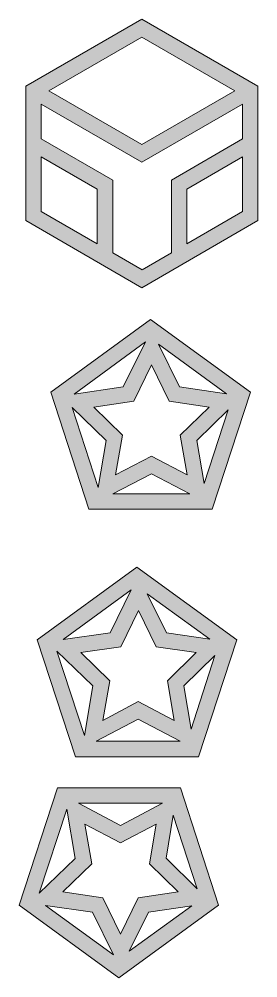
# Model space of a CAD drawing. Header units: millimetres. Extents: x -141 to 330, y -120 to 328.
# Drawn here: x -134.8 to -110.5, y 115.9 to 213.1 of the extents above; entities that cross this region are included whole.
import ezdxf

# ---------------------------------------------------------------- set-up
doc = ezdxf.new("R2010")
doc.units = ezdxf.units.MM
doc.header["$MEASUREMENT"] = 0
doc.layers.add('Layer 1', color=7, linetype='Continuous', lineweight=0)

msp = doc.modelspace()

# ---------------------------------------------------------------- hatches: boundary and pattern name
at = {"layer": 'Layer 1', "true_color": 0x231f20, "transparency": 33554687}
h = msp.add_hatch(color=250, dxfattribs=at)
h.dxf.hatch_style = 2
edge = h.paths.add_edge_path()
edge.add_spline(control_points=[(-117.757, 190.288), (-117.757, 190.288), (-117.757, 195.827), (-117.757, 195.827), (-117.757, 195.827), (-112.077, 199.108), (-112.077, 199.108), (-112.077, 199.108), (-112.077, 193.569), (-112.077, 193.569), (-112.077, 193.569), (-117.757, 190.288), (-117.757, 190.288)], knot_values=[0, 0, 0, 0, 1, 1, 1, 2, 2, 2, 3, 3, 3, 4, 4, 4, 4], degree=3, periodic=0)
edge = h.paths.add_edge_path()
edge.add_spline(control_points=[(-125.271, 189.371), (-125.271, 189.371), (-125.271, 196.744), (-125.271, 196.744), (-125.271, 196.744), (-132.539, 200.942), (-132.539, 200.942), (-132.539, 200.942), (-132.539, 204.47), (-132.539, 204.47), (-132.539, 204.47), (-122.308, 198.579), (-122.308, 198.579), (-122.308, 198.579), (-112.077, 204.47), (-112.077, 204.47), (-112.077, 204.47), (-112.077, 200.942), (-112.077, 200.942), (-112.077, 200.942), (-119.309, 196.744), (-119.309, 196.744), (-119.309, 196.744), (-119.309, 189.371), (-119.309, 189.371), (-119.309, 189.371), (-122.273, 187.642), (-122.273, 187.642), (-122.273, 187.642), (-125.271, 189.371), (-125.271, 189.371)], knot_values=[0, 0, 0, 0, 1, 1, 1, 2, 2, 2, 3, 3, 3, 4, 4, 4, 5, 5, 5, 6, 6, 6, 7, 7, 7, 8, 8, 8, 9, 9, 9, 10, 10, 10, 10], degree=3, periodic=0)
edge = h.paths.add_edge_path()
edge.add_spline(control_points=[(-132.539, 199.108), (-132.539, 199.108), (-126.859, 195.827), (-126.859, 195.827), (-126.859, 195.827), (-126.859, 190.288), (-126.859, 190.288), (-126.859, 190.288), (-132.539, 193.569), (-132.539, 193.569), (-132.539, 193.569), (-132.539, 199.108), (-132.539, 199.108)], knot_values=[0, 0, 0, 0, 1, 1, 1, 2, 2, 2, 3, 3, 3, 4, 4, 4, 4], degree=3, periodic=0)
edge = h.paths.add_edge_path()
edge.add_spline(control_points=[(-112.854, 205.811), (-112.854, 205.811), (-122.308, 200.378), (-122.308, 200.378), (-122.308, 200.378), (-131.762, 205.811), (-131.762, 205.811), (-131.762, 205.811), (-122.308, 211.243), (-122.308, 211.243), (-122.308, 211.243), (-112.854, 205.811), (-112.854, 205.811)], knot_values=[0, 0, 0, 0, 1, 1, 1, 2, 2, 2, 3, 3, 3, 4, 4, 4, 4], degree=3, periodic=0)
edge = h.paths.add_edge_path()
edge.add_spline(control_points=[(-122.308, 213.078), (-122.308, 213.078), (-134.091, 206.269), (-134.091, 206.269), (-134.091, 206.269), (-134.091, 192.652), (-134.091, 192.652), (-134.091, 192.652), (-122.308, 185.843), (-122.308, 185.843), (-122.308, 185.843), (-110.525, 192.652), (-110.525, 192.652), (-110.525, 192.652), (-110.525, 206.269), (-110.525, 206.269), (-110.525, 206.269), (-122.308, 213.078), (-122.308, 213.078)], knot_values=[0, 0, 0, 0, 1, 1, 1, 2, 2, 2, 3, 3, 3, 4, 4, 4, 5, 5, 5, 6, 6, 6, 6], degree=3, periodic=0)
h = msp.add_hatch(color=250, dxfattribs=at)
h.dxf.hatch_style = 2
edge = h.paths.add_edge_path()
edge.add_spline(control_points=[(-115.976, 165.982), (-115.976, 165.982), (-116.717, 170.356), (-116.717, 170.356), (-116.717, 170.356), (-113.542, 173.461), (-113.542, 173.461), (-113.542, 173.461), (-115.976, 165.982), (-115.976, 165.982)], knot_values=[0, 0, 0, 0, 1, 1, 1, 2, 2, 2, 3, 3, 3, 3], degree=3, periodic=0)
edge = h.paths.add_edge_path()
edge.add_spline(control_points=[(-129.381, 173.708), (-129.381, 173.708), (-125.924, 170.356), (-125.924, 170.356), (-125.924, 170.356), (-126.735, 165.594), (-126.735, 165.594), (-126.735, 165.594), (-129.381, 173.708), (-129.381, 173.708)], knot_values=[0, 0, 0, 0, 1, 1, 1, 2, 2, 2, 3, 3, 3, 3], degree=3, periodic=0)
edge = h.paths.add_edge_path()
edge.add_spline(control_points=[(-118.48, 175.789), (-118.48, 175.789), (-120.632, 180.128), (-120.632, 180.128), (-120.632, 180.128), (-113.718, 175.084), (-113.718, 175.084), (-113.718, 175.084), (-118.48, 175.789), (-118.48, 175.789)], knot_values=[0, 0, 0, 0, 1, 1, 1, 2, 2, 2, 3, 3, 3, 3], degree=3, periodic=0)
edge = h.paths.add_edge_path()
edge.add_spline(control_points=[(-129.205, 175.048), (-129.205, 175.048), (-121.938, 180.34), (-121.938, 180.34), (-121.938, 180.34), (-124.195, 175.789), (-124.195, 175.789), (-124.195, 175.789), (-129.205, 175.048), (-129.205, 175.048)], knot_values=[0, 0, 0, 0, 1, 1, 1, 2, 2, 2, 3, 3, 3, 3], degree=3, periodic=0)
edge = h.paths.add_edge_path()
edge.add_spline(control_points=[(-117.422, 164.924), (-117.422, 164.924), (-125.254, 164.924), (-125.254, 164.924), (-125.254, 164.924), (-121.338, 166.97), (-121.338, 166.97), (-121.338, 166.97), (-117.422, 164.924), (-117.422, 164.924)], knot_values=[0, 0, 0, 0, 1, 1, 1, 2, 2, 2, 3, 3, 3, 3], degree=3, periodic=0)
edge = h.paths.add_edge_path()
edge.add_spline(control_points=[(-117.704, 166.864), (-117.704, 166.864), (-121.338, 168.769), (-121.338, 168.769), (-121.338, 168.769), (-124.972, 166.864), (-124.972, 166.864), (-124.972, 166.864), (-124.266, 170.886), (-124.266, 170.886), (-124.266, 170.886), (-127.194, 173.743), (-127.194, 173.743), (-127.194, 173.743), (-123.137, 174.343), (-123.137, 174.343), (-123.137, 174.343), (-121.338, 178.012), (-121.338, 178.012), (-121.338, 178.012), (-119.539, 174.343), (-119.539, 174.343), (-119.539, 174.343), (-115.482, 173.743), (-115.482, 173.743), (-115.482, 173.743), (-118.41, 170.886), (-118.41, 170.886), (-118.41, 170.886), (-117.704, 166.864), (-117.704, 166.864)], knot_values=[0, 0, 0, 0, 1, 1, 1, 2, 2, 2, 3, 3, 3, 4, 4, 4, 5, 5, 5, 6, 6, 6, 7, 7, 7, 8, 8, 8, 9, 9, 9, 10, 10, 10, 10], degree=3, periodic=0)
edge = h.paths.add_edge_path()
edge.add_spline(control_points=[(-121.444, 182.633), (-121.444, 182.633), (-131.568, 175.26), (-131.568, 175.26), (-131.568, 175.26), (-127.688, 163.371), (-127.688, 163.371), (-127.688, 163.371), (-115.164, 163.371), (-115.164, 163.371), (-115.164, 163.371), (-111.284, 175.26), (-111.284, 175.26), (-111.284, 175.26), (-121.444, 182.633), (-121.444, 182.633)], knot_values=[0, 0, 0, 0, 1, 1, 1, 2, 2, 2, 3, 3, 3, 4, 4, 4, 5, 5, 5, 5], degree=3, periodic=0)
h = msp.add_hatch(color=250, dxfattribs=at)
h.dxf.hatch_style = 2
edge = h.paths.add_edge_path()
edge.add_spline(control_points=[(-117.316, 141.076), (-117.316, 141.076), (-118.057, 145.45), (-118.057, 145.45), (-118.057, 145.45), (-114.882, 148.555), (-114.882, 148.555), (-114.882, 148.555), (-117.316, 141.076), (-117.316, 141.076)], knot_values=[0, 0, 0, 0, 1, 1, 1, 2, 2, 2, 3, 3, 3, 3], degree=3, periodic=0)
edge = h.paths.add_edge_path()
edge.add_spline(control_points=[(-130.933, 148.978), (-130.933, 148.978), (-127.3, 145.45), (-127.3, 145.45), (-127.3, 145.45), (-128.147, 140.441), (-128.147, 140.441), (-128.147, 140.441), (-130.933, 148.978), (-130.933, 148.978)], knot_values=[0, 0, 0, 0, 1, 1, 1, 2, 2, 2, 3, 3, 3, 3], degree=3, periodic=0)
edge = h.paths.add_edge_path()
edge.add_spline(control_points=[(-119.821, 150.848), (-119.821, 150.848), (-121.761, 154.799), (-121.761, 154.799), (-121.761, 154.799), (-115.411, 150.213), (-115.411, 150.213), (-115.411, 150.213), (-119.821, 150.848), (-119.821, 150.848)], knot_values=[0, 0, 0, 0, 1, 1, 1, 2, 2, 2, 3, 3, 3, 3], degree=3, periodic=0)
edge = h.paths.add_edge_path()
edge.add_spline(control_points=[(-130.298, 150.177), (-130.298, 150.177), (-123.384, 155.187), (-123.384, 155.187), (-123.384, 155.187), (-125.536, 150.848), (-125.536, 150.848), (-125.536, 150.848), (-130.298, 150.177), (-130.298, 150.177)], knot_values=[0, 0, 0, 0, 1, 1, 1, 2, 2, 2, 3, 3, 3, 3], degree=3, periodic=0)
edge = h.paths.add_edge_path()
edge.add_spline(control_points=[(-118.41, 139.841), (-118.41, 139.841), (-126.947, 139.841), (-126.947, 139.841), (-126.947, 139.841), (-122.678, 142.099), (-122.678, 142.099), (-122.678, 142.099), (-118.41, 139.841), (-118.41, 139.841)], knot_values=[0, 0, 0, 0, 1, 1, 1, 2, 2, 2, 3, 3, 3, 3], degree=3, periodic=0)
edge = h.paths.add_edge_path()
edge.add_spline(control_points=[(-119.045, 141.958), (-119.045, 141.958), (-122.678, 143.863), (-122.678, 143.863), (-122.678, 143.863), (-126.277, 141.958), (-126.277, 141.958), (-126.277, 141.958), (-125.571, 145.979), (-125.571, 145.979), (-125.571, 145.979), (-128.499, 148.837), (-128.499, 148.837), (-128.499, 148.837), (-124.442, 149.437), (-124.442, 149.437), (-124.442, 149.437), (-122.643, 153.106), (-122.643, 153.106), (-122.643, 153.106), (-120.844, 149.437), (-120.844, 149.437), (-120.844, 149.437), (-116.787, 148.837), (-116.787, 148.837), (-116.787, 148.837), (-119.715, 145.979), (-119.715, 145.979), (-119.715, 145.979), (-119.045, 141.958), (-119.045, 141.958)], knot_values=[0, 0, 0, 0, 1, 1, 1, 2, 2, 2, 3, 3, 3, 4, 4, 4, 5, 5, 5, 6, 6, 6, 7, 7, 7, 8, 8, 8, 9, 9, 9, 10, 10, 10, 10], degree=3, periodic=0)
edge = h.paths.add_edge_path()
edge.add_spline(control_points=[(-122.82, 157.515), (-122.82, 157.515), (-132.944, 150.142), (-132.944, 150.142), (-132.944, 150.142), (-129.064, 138.254), (-129.064, 138.254), (-129.064, 138.254), (-116.54, 138.254), (-116.54, 138.254), (-116.54, 138.254), (-112.66, 150.142), (-112.66, 150.142), (-112.66, 150.142), (-122.82, 157.515), (-122.82, 157.515)], knot_values=[0, 0, 0, 0, 1, 1, 1, 2, 2, 2, 3, 3, 3, 4, 4, 4, 5, 5, 5, 5], degree=3, periodic=0)
h = msp.add_hatch(color=250, dxfattribs=at)
h.dxf.hatch_style = 2
edge = h.paths.add_edge_path()
edge.add_spline(control_points=[(-129.946, 132.962), (-129.946, 132.962), (-129.099, 127.953), (-129.099, 127.953), (-129.099, 127.953), (-132.733, 124.425), (-132.733, 124.425), (-132.733, 124.425), (-129.946, 132.962), (-129.946, 132.962)], knot_values=[0, 0, 0, 0, 1, 1, 1, 2, 2, 2, 3, 3, 3, 3], degree=3, periodic=0)
edge = h.paths.add_edge_path()
edge.add_spline(control_points=[(-116.681, 124.883), (-116.681, 124.883), (-119.856, 127.988), (-119.856, 127.988), (-119.856, 127.988), (-119.115, 132.362), (-119.115, 132.362), (-119.115, 132.362), (-116.681, 124.883), (-116.681, 124.883)], knot_values=[0, 0, 0, 0, 1, 1, 1, 2, 2, 2, 3, 3, 3, 3], degree=3, periodic=0)
edge = h.paths.add_edge_path()
edge.add_spline(control_points=[(-121.62, 122.52), (-121.62, 122.52), (-117.246, 123.155), (-117.246, 123.155), (-117.246, 123.155), (-123.596, 118.569), (-123.596, 118.569), (-123.596, 118.569), (-121.62, 122.52), (-121.62, 122.52)], knot_values=[0, 0, 0, 0, 1, 1, 1, 2, 2, 2, 3, 3, 3, 3], degree=3, periodic=0)
edge = h.paths.add_edge_path()
edge.add_spline(control_points=[(-127.335, 122.52), (-127.335, 122.52), (-125.183, 118.181), (-125.183, 118.181), (-125.183, 118.181), (-132.098, 123.19), (-132.098, 123.19), (-132.098, 123.19), (-127.335, 122.52), (-127.335, 122.52)], knot_values=[0, 0, 0, 0, 1, 1, 1, 2, 2, 2, 3, 3, 3, 3], degree=3, periodic=0)
edge = h.paths.add_edge_path()
edge.add_spline(control_points=[(-128.746, 133.562), (-128.746, 133.562), (-120.209, 133.562), (-120.209, 133.562), (-120.209, 133.562), (-124.478, 131.304), (-124.478, 131.304), (-124.478, 131.304), (-128.746, 133.562), (-128.746, 133.562)], knot_values=[0, 0, 0, 0, 1, 1, 1, 2, 2, 2, 3, 3, 3, 3], degree=3, periodic=0)
edge = h.paths.add_edge_path()
edge.add_spline(control_points=[(-128.111, 131.445), (-128.111, 131.445), (-124.478, 129.54), (-124.478, 129.54), (-124.478, 129.54), (-120.844, 131.445), (-120.844, 131.445), (-120.844, 131.445), (-121.55, 127.423), (-121.55, 127.423), (-121.55, 127.423), (-118.622, 124.566), (-118.622, 124.566), (-118.622, 124.566), (-122.678, 123.966), (-122.678, 123.966), (-122.678, 123.966), (-124.478, 120.297), (-124.478, 120.297), (-124.478, 120.297), (-126.277, 123.966), (-126.277, 123.966), (-126.277, 123.966), (-130.334, 124.566), (-130.334, 124.566), (-130.334, 124.566), (-127.406, 127.423), (-127.406, 127.423), (-127.406, 127.423), (-128.111, 131.445), (-128.111, 131.445)], knot_values=[0, 0, 0, 0, 1, 1, 1, 2, 2, 2, 3, 3, 3, 4, 4, 4, 5, 5, 5, 6, 6, 6, 7, 7, 7, 8, 8, 8, 9, 9, 9, 10, 10, 10, 10], degree=3, periodic=0)
edge = h.paths.add_edge_path()
edge.add_spline(control_points=[(-118.375, 135.114), (-118.375, 135.114), (-130.898, 135.114), (-130.898, 135.114), (-130.898, 135.114), (-134.779, 123.225), (-134.779, 123.225), (-134.779, 123.225), (-124.654, 115.852), (-124.654, 115.852), (-124.654, 115.852), (-114.529, 123.225), (-114.529, 123.225), (-114.529, 123.225), (-118.375, 135.114), (-118.375, 135.114)], knot_values=[0, 0, 0, 0, 1, 1, 1, 2, 2, 2, 3, 3, 3, 4, 4, 4, 5, 5, 5, 5], degree=3, periodic=0)

# ---------------------------------------------------------------- linework, layer by layer
at = {"layer": 'Layer 1'}
for points, knots in [([(-122.308, 213.078), (-122.308, 213.078), (-134.091, 206.269), (-134.091, 206.269), (-134.091, 206.269), (-134.091, 192.652), (-134.091, 192.652), (-134.091, 192.652), (-122.308, 185.843), (-122.308, 185.843), (-122.308, 185.843), (-110.525, 192.652), (-110.525, 192.652), (-110.525, 192.652), (-110.525, 206.269), (-110.525, 206.269), (-110.525, 206.269), (-122.308, 213.078), (-122.308, 213.078)], [0, 0, 0, 0, 1, 1, 1, 2, 2, 2, 3, 3, 3, 4, 4, 4, 5, 5, 5, 6, 6, 6, 6]), ([(-112.854, 205.811), (-112.854, 205.811), (-122.308, 200.378), (-122.308, 200.378), (-122.308, 200.378), (-131.762, 205.811), (-131.762, 205.811), (-131.762, 205.811), (-122.308, 211.243), (-122.308, 211.243), (-122.308, 211.243), (-112.854, 205.811), (-112.854, 205.811)], [0, 0, 0, 0, 1, 1, 1, 2, 2, 2, 3, 3, 3, 4, 4, 4, 4]), ([(-125.271, 189.371), (-125.271, 189.371), (-125.271, 196.744), (-125.271, 196.744), (-125.271, 196.744), (-132.539, 200.942), (-132.539, 200.942), (-132.539, 200.942), (-132.539, 204.47), (-132.539, 204.47), (-132.539, 204.47), (-122.308, 198.579), (-122.308, 198.579), (-122.308, 198.579), (-112.077, 204.47), (-112.077, 204.47), (-112.077, 204.47), (-112.077, 200.942), (-112.077, 200.942), (-112.077, 200.942), (-119.309, 196.744), (-119.309, 196.744), (-119.309, 196.744), (-119.309, 189.371), (-119.309, 189.371), (-119.309, 189.371), (-122.273, 187.642), (-122.273, 187.642), (-122.273, 187.642), (-125.271, 189.371), (-125.271, 189.371)], [0, 0, 0, 0, 1, 1, 1, 2, 2, 2, 3, 3, 3, 4, 4, 4, 5, 5, 5, 6, 6, 6, 7, 7, 7, 8, 8, 8, 9, 9, 9, 10, 10, 10, 10]), ([(-132.539, 199.108), (-132.539, 199.108), (-126.859, 195.827), (-126.859, 195.827), (-126.859, 195.827), (-126.859, 190.288), (-126.859, 190.288), (-126.859, 190.288), (-132.539, 193.569), (-132.539, 193.569), (-132.539, 193.569), (-132.539, 199.108), (-132.539, 199.108)], [0, 0, 0, 0, 1, 1, 1, 2, 2, 2, 3, 3, 3, 4, 4, 4, 4]), ([(-117.757, 190.288), (-117.757, 190.288), (-117.757, 195.827), (-117.757, 195.827), (-117.757, 195.827), (-112.077, 199.108), (-112.077, 199.108), (-112.077, 199.108), (-112.077, 193.569), (-112.077, 193.569), (-112.077, 193.569), (-117.757, 190.288), (-117.757, 190.288)], [0, 0, 0, 0, 1, 1, 1, 2, 2, 2, 3, 3, 3, 4, 4, 4, 4]), ([(-121.444, 182.633), (-121.444, 182.633), (-131.568, 175.26), (-131.568, 175.26), (-131.568, 175.26), (-127.688, 163.371), (-127.688, 163.371), (-127.688, 163.371), (-115.164, 163.371), (-115.164, 163.371), (-115.164, 163.371), (-111.284, 175.26), (-111.284, 175.26), (-111.284, 175.26), (-121.444, 182.633), (-121.444, 182.633)], [0, 0, 0, 0, 1, 1, 1, 2, 2, 2, 3, 3, 3, 4, 4, 4, 5, 5, 5, 5]), ([(-129.205, 175.048), (-129.205, 175.048), (-121.938, 180.34), (-121.938, 180.34), (-121.938, 180.34), (-124.195, 175.789), (-124.195, 175.789), (-124.195, 175.789), (-129.205, 175.048), (-129.205, 175.048)], [0, 0, 0, 0, 1, 1, 1, 2, 2, 2, 3, 3, 3, 3]), ([(-118.48, 175.789), (-118.48, 175.789), (-120.632, 180.128), (-120.632, 180.128), (-120.632, 180.128), (-113.718, 175.084), (-113.718, 175.084), (-113.718, 175.084), (-118.48, 175.789), (-118.48, 175.789)], [0, 0, 0, 0, 1, 1, 1, 2, 2, 2, 3, 3, 3, 3]), ([(-117.704, 166.864), (-117.704, 166.864), (-121.338, 168.769), (-121.338, 168.769), (-121.338, 168.769), (-124.972, 166.864), (-124.972, 166.864), (-124.972, 166.864), (-124.266, 170.886), (-124.266, 170.886), (-124.266, 170.886), (-127.194, 173.743), (-127.194, 173.743), (-127.194, 173.743), (-123.137, 174.343), (-123.137, 174.343), (-123.137, 174.343), (-121.338, 178.012), (-121.338, 178.012), (-121.338, 178.012), (-119.539, 174.343), (-119.539, 174.343), (-119.539, 174.343), (-115.482, 173.743), (-115.482, 173.743), (-115.482, 173.743), (-118.41, 170.886), (-118.41, 170.886), (-118.41, 170.886), (-117.704, 166.864), (-117.704, 166.864)], [0, 0, 0, 0, 1, 1, 1, 2, 2, 2, 3, 3, 3, 4, 4, 4, 5, 5, 5, 6, 6, 6, 7, 7, 7, 8, 8, 8, 9, 9, 9, 10, 10, 10, 10]), ([(-129.381, 173.708), (-129.381, 173.708), (-125.924, 170.356), (-125.924, 170.356), (-125.924, 170.356), (-126.735, 165.594), (-126.735, 165.594), (-126.735, 165.594), (-129.381, 173.708), (-129.381, 173.708)], [0, 0, 0, 0, 1, 1, 1, 2, 2, 2, 3, 3, 3, 3]), ([(-115.976, 165.982), (-115.976, 165.982), (-116.717, 170.356), (-116.717, 170.356), (-116.717, 170.356), (-113.542, 173.461), (-113.542, 173.461), (-113.542, 173.461), (-115.976, 165.982), (-115.976, 165.982)], [0, 0, 0, 0, 1, 1, 1, 2, 2, 2, 3, 3, 3, 3]), ([(-117.422, 164.924), (-117.422, 164.924), (-125.254, 164.924), (-125.254, 164.924), (-125.254, 164.924), (-121.338, 166.97), (-121.338, 166.97), (-121.338, 166.97), (-117.422, 164.924), (-117.422, 164.924)], [0, 0, 0, 0, 1, 1, 1, 2, 2, 2, 3, 3, 3, 3]), ([(-122.82, 157.515), (-122.82, 157.515), (-132.944, 150.142), (-132.944, 150.142), (-132.944, 150.142), (-129.064, 138.254), (-129.064, 138.254), (-129.064, 138.254), (-116.54, 138.254), (-116.54, 138.254), (-116.54, 138.254), (-112.66, 150.142), (-112.66, 150.142), (-112.66, 150.142), (-122.82, 157.515), (-122.82, 157.515)], [0, 0, 0, 0, 1, 1, 1, 2, 2, 2, 3, 3, 3, 4, 4, 4, 5, 5, 5, 5]), ([(-130.298, 150.177), (-130.298, 150.177), (-123.384, 155.187), (-123.384, 155.187), (-123.384, 155.187), (-125.536, 150.848), (-125.536, 150.848), (-125.536, 150.848), (-130.298, 150.177), (-130.298, 150.177)], [0, 0, 0, 0, 1, 1, 1, 2, 2, 2, 3, 3, 3, 3]), ([(-119.821, 150.848), (-119.821, 150.848), (-121.761, 154.799), (-121.761, 154.799), (-121.761, 154.799), (-115.411, 150.213), (-115.411, 150.213), (-115.411, 150.213), (-119.821, 150.848), (-119.821, 150.848)], [0, 0, 0, 0, 1, 1, 1, 2, 2, 2, 3, 3, 3, 3]), ([(-119.045, 141.958), (-119.045, 141.958), (-122.678, 143.863), (-122.678, 143.863), (-122.678, 143.863), (-126.277, 141.958), (-126.277, 141.958), (-126.277, 141.958), (-125.571, 145.979), (-125.571, 145.979), (-125.571, 145.979), (-128.499, 148.837), (-128.499, 148.837), (-128.499, 148.837), (-124.442, 149.437), (-124.442, 149.437), (-124.442, 149.437), (-122.643, 153.106), (-122.643, 153.106), (-122.643, 153.106), (-120.844, 149.437), (-120.844, 149.437), (-120.844, 149.437), (-116.787, 148.837), (-116.787, 148.837), (-116.787, 148.837), (-119.715, 145.979), (-119.715, 145.979), (-119.715, 145.979), (-119.045, 141.958), (-119.045, 141.958)], [0, 0, 0, 0, 1, 1, 1, 2, 2, 2, 3, 3, 3, 4, 4, 4, 5, 5, 5, 6, 6, 6, 7, 7, 7, 8, 8, 8, 9, 9, 9, 10, 10, 10, 10]), ([(-130.933, 148.978), (-130.933, 148.978), (-127.3, 145.45), (-127.3, 145.45), (-127.3, 145.45), (-128.147, 140.441), (-128.147, 140.441), (-128.147, 140.441), (-130.933, 148.978), (-130.933, 148.978)], [0, 0, 0, 0, 1, 1, 1, 2, 2, 2, 3, 3, 3, 3]), ([(-117.316, 141.076), (-117.316, 141.076), (-118.057, 145.45), (-118.057, 145.45), (-118.057, 145.45), (-114.882, 148.555), (-114.882, 148.555), (-114.882, 148.555), (-117.316, 141.076), (-117.316, 141.076)], [0, 0, 0, 0, 1, 1, 1, 2, 2, 2, 3, 3, 3, 3]), ([(-118.41, 139.841), (-118.41, 139.841), (-126.947, 139.841), (-126.947, 139.841), (-126.947, 139.841), (-122.678, 142.099), (-122.678, 142.099), (-122.678, 142.099), (-118.41, 139.841), (-118.41, 139.841)], [0, 0, 0, 0, 1, 1, 1, 2, 2, 2, 3, 3, 3, 3]), ([(-118.375, 135.114), (-118.375, 135.114), (-130.898, 135.114), (-130.898, 135.114), (-130.898, 135.114), (-134.779, 123.225), (-134.779, 123.225), (-134.779, 123.225), (-124.654, 115.852), (-124.654, 115.852), (-124.654, 115.852), (-114.529, 123.225), (-114.529, 123.225), (-114.529, 123.225), (-118.375, 135.114), (-118.375, 135.114)], [0, 0, 0, 0, 1, 1, 1, 2, 2, 2, 3, 3, 3, 4, 4, 4, 5, 5, 5, 5]), ([(-128.746, 133.562), (-128.746, 133.562), (-120.209, 133.562), (-120.209, 133.562), (-120.209, 133.562), (-124.478, 131.304), (-124.478, 131.304), (-124.478, 131.304), (-128.746, 133.562), (-128.746, 133.562)], [0, 0, 0, 0, 1, 1, 1, 2, 2, 2, 3, 3, 3, 3]), ([(-129.946, 132.962), (-129.946, 132.962), (-129.099, 127.953), (-129.099, 127.953), (-129.099, 127.953), (-132.733, 124.425), (-132.733, 124.425), (-132.733, 124.425), (-129.946, 132.962), (-129.946, 132.962)], [0, 0, 0, 0, 1, 1, 1, 2, 2, 2, 3, 3, 3, 3]), ([(-116.681, 124.883), (-116.681, 124.883), (-119.856, 127.988), (-119.856, 127.988), (-119.856, 127.988), (-119.115, 132.362), (-119.115, 132.362), (-119.115, 132.362), (-116.681, 124.883), (-116.681, 124.883)], [0, 0, 0, 0, 1, 1, 1, 2, 2, 2, 3, 3, 3, 3]), ([(-128.111, 131.445), (-128.111, 131.445), (-124.478, 129.54), (-124.478, 129.54), (-124.478, 129.54), (-120.844, 131.445), (-120.844, 131.445), (-120.844, 131.445), (-121.55, 127.423), (-121.55, 127.423), (-121.55, 127.423), (-118.622, 124.566), (-118.622, 124.566), (-118.622, 124.566), (-122.678, 123.966), (-122.678, 123.966), (-122.678, 123.966), (-124.478, 120.297), (-124.478, 120.297), (-124.478, 120.297), (-126.277, 123.966), (-126.277, 123.966), (-126.277, 123.966), (-130.334, 124.566), (-130.334, 124.566), (-130.334, 124.566), (-127.406, 127.423), (-127.406, 127.423), (-127.406, 127.423), (-128.111, 131.445), (-128.111, 131.445)], [0, 0, 0, 0, 1, 1, 1, 2, 2, 2, 3, 3, 3, 4, 4, 4, 5, 5, 5, 6, 6, 6, 7, 7, 7, 8, 8, 8, 9, 9, 9, 10, 10, 10, 10]), ([(-127.335, 122.52), (-127.335, 122.52), (-125.183, 118.181), (-125.183, 118.181), (-125.183, 118.181), (-132.098, 123.19), (-132.098, 123.19), (-132.098, 123.19), (-127.335, 122.52), (-127.335, 122.52)], [0, 0, 0, 0, 1, 1, 1, 2, 2, 2, 3, 3, 3, 3]), ([(-121.62, 122.52), (-121.62, 122.52), (-117.246, 123.155), (-117.246, 123.155), (-117.246, 123.155), (-123.596, 118.569), (-123.596, 118.569), (-123.596, 118.569), (-121.62, 122.52), (-121.62, 122.52)], [0, 0, 0, 0, 1, 1, 1, 2, 2, 2, 3, 3, 3, 3])]:
    msp.add_open_spline(points, degree=3, knots=knots, dxfattribs=at)

doc.saveas('drawing.dxf')
